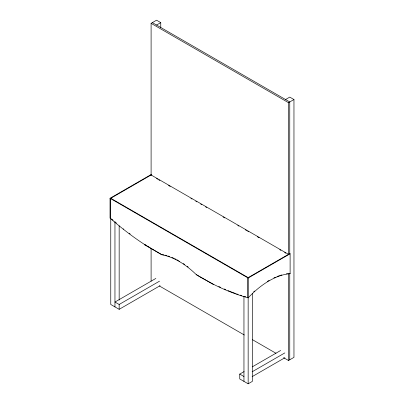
<?xml version="1.0" encoding="UTF-8"?>
<svg xmlns="http://www.w3.org/2000/svg" width="404" height="404" viewBox="0 0 404 404"><rect width="100%" height="100%" fill="white"/><g stroke="black" fill="none" stroke-linecap="round" stroke-linejoin="round"><path stroke-width="0.61" d="M151.101 175.27L151.101 23.351L156.555 20.2L160.762 22.629L160.762 27.669M156.555 25.053L160.762 22.629M110.398 218.347L110.04 218.14L110.04 198.283L151.45 174.371M151.263 174.897L110.398 198.49L110.398 218.402A250.894 144.854 60 0 0 123.084 229.018L127.356 232.345A250.894 144.854 60 0 0 144.587 244.511L161.923 254.788A74.614 43.076 60 0 1 196.273 274.619L213.448 284.537L213.807 284.33M285.552 99.53L289.759 97.101L293.961 99.53L293.961 357.358L288.506 360.509L283.598 357.676M151.101 23.351L288.506 102.682L293.961 99.53M123.215 229.118L123.568 228.911M144.748 244.612L144.748 244.869L145.107 244.662M162.282 254.581L161.923 254.788L144.748 244.869M179.098 261.383L179.457 261.176M155.853 278.432L114.958 302.041L119.165 304.47L159.514 281.174M110.757 218.211L110.757 304.47L119.165 309.323L160.06 285.714M196.632 274.412L196.273 274.619L200.611 277.24L213.61 284.36A250.894 144.854 60 0 0 230.841 292.087L235.113 293.698A250.894 144.854 60 0 0 247.803 297.728L248.157 297.526M110.04 198.283L248.157 278.023L290.112 253.803L290.112 273.659A75.417 43.541 -60 0 0 248.157 297.884L247.803 297.677M234.987 293.647L235.345 293.445M252.364 293.228L252.364 381.371L248.157 383.8L239.749 378.947L239.749 374.089L244.112 371.574M252.293 366.852L280.644 350.48M252.136 371.796L284.85 352.909M252.136 376.649L284.85 357.762M231.199 291.885L234.825 293.248M152.353 22.629L289.759 101.96L289.759 253.879M290.112 253.803L289.759 253.596L247.803 277.821L247.803 297.728M151.101 174.988L288.506 254.318M156.55 178.548L157.641 179.179M158.732 179.81L159.822 180.436M168.549 185.476L170.185 186.421M190.905 198.384L191.996 199.01M195.809 201.217L196.899 201.843M200.717 204.05L201.808 204.677M205.626 206.883L206.717 207.51M223.074 216.958L224.71 217.902M237.794 225.457L238.885 226.083M245.43 229.861L246.521 230.492M247.612 231.123L248.702 231.75M257.424 236.789L259.06 237.734M279.78 249.697L280.871 250.323M284.689 252.53L285.779 253.156M289.759 273.452L290.112 273.659M269.135 280.805L268.781 280.598A75.417 43.541 -60 0 0 267.241 281.517M110.757 198.283L248.157 277.614M145.642 244.976L146.718 245.592M147.788 246.213L148.864 246.834M159.277 285.901L244.339 335.007M252.515 339.729L275.962 353.268M239.749 374.089L243.955 376.518M289.759 273.422L289.759 359.782M288.506 102.682L288.506 254.601M288.506 273.513L288.506 360.509M248.157 278.023L248.157 383.8M243.955 296.374L243.955 381.371M213.448 284.28L213.448 284.537M151.101 248.399L151.101 281.179M119.165 225.77L119.165 300.061M119.165 304.47L119.165 309.323M114.958 221.902L114.958 306.899M253.717 291.804A75.417 43.541 -60 0 1 254.581 291.021M273.907 277.927A75.417 43.541 -60 0 1 275.437 277.24M276.962 276.609A75.417 43.541 -60 0 1 279.487 275.674M280.073 275.478A75.417 43.541 -60 0 1 281.82 274.942M286.406 273.887A75.417 43.541 -60 0 1 287.532 273.705M162.832 254.682A74.614 43.076 60 0 1 163.943 254.914M165.064 255.177A74.614 43.076 60 0 1 166.756 255.636M167.887 255.979A74.614 43.076 60 0 1 169.604 256.56M171.902 257.444A74.614 43.076 60 0 1 173.639 258.191M174.604 258.636A74.614 43.076 60 0 1 176.058 259.343M177.028 259.838A74.614 43.076 60 0 1 178.487 260.625M183.34 263.585A74.614 43.076 60 0 1 184.795 264.57M187.203 266.312A74.614 43.076 60 0 1 188.163 267.039M245.758 296.849A250.894 144.854 60 0 1 243.955 296.314M241.839 295.657A250.894 144.854 60 0 1 240.254 295.142M238.133 294.43A250.894 144.854 60 0 1 236.537 293.875M230.664 291.673A250.894 144.854 60 0 1 227.982 290.592M225.836 289.688A250.894 144.854 60 0 1 224.22 288.991M220.453 287.294A250.894 144.854 60 0 1 218.832 286.537M130.098 233.936A250.894 144.854 60 0 1 129.144 233.219M116.367 223.028A250.894 144.854 60 0 1 114.958 221.836M113.09 220.231A250.894 144.854 60 0 1 111.686 219.013"/></g></svg>
